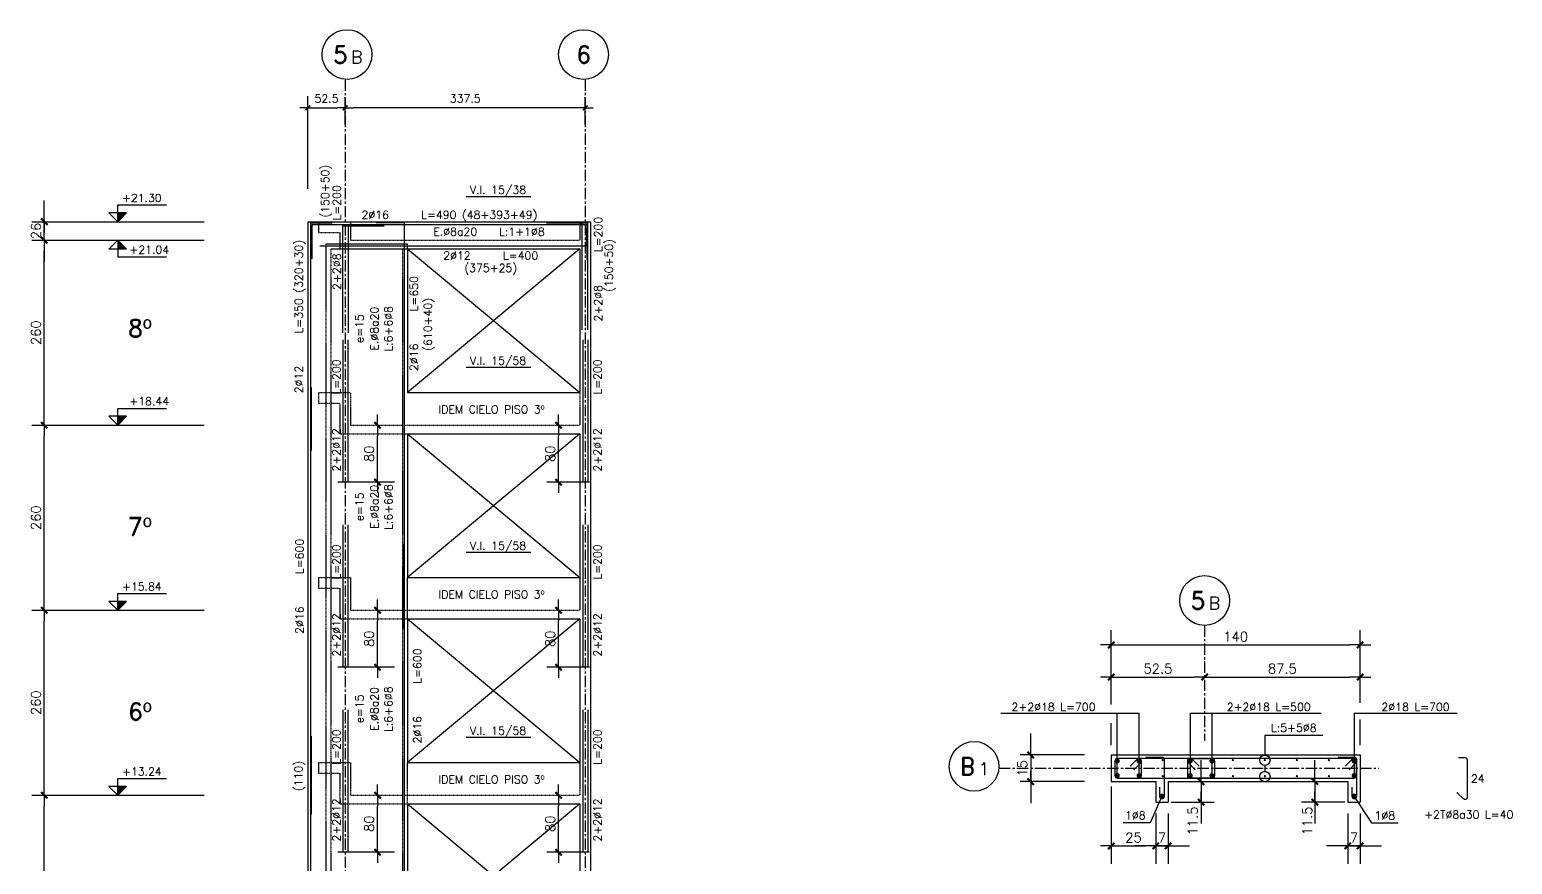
# Model space of a CAD drawing. Header units: millimetres. Extents: x 7459 to 12214, y -1151 to 2331.
# Drawn here: x 10129 to 12214, y 1033 to 2206 of the extents above; entities that cross this region are included whole.
import ezdxf
from ezdxf.enums import TextEntityAlignment as Align

# ---------------------------------------------------------------- set-up
doc = ezdxf.new("R2010")
doc.units = ezdxf.units.MM
doc.header["$LTSCALE"] = 0.5
doc.linetypes.add('CENTER', pattern=[50.8, 31.75, -6.35, 6.35, -6.35])
doc.linetypes.add('DASHED', pattern=[0.75, 0.5, -0.25])
for name, color, linetype in [('A-LINEA 015', 6, 'Continuous'), ('CONTORNOS', 3, 'Continuous'), ('CORTES', 5, 'Continuous'), ('COTAS1', 2, 'Continuous'), ('Cotas2', 1, 'Continuous'), ('EJES', 1, 'CENTER'), ('fe', 7, 'Continuous'), ('NIVELES', 3, 'Continuous'), ('SEGMENTOS1', 2, 'DASHED'), ('TEXTOS-SM', 3, 'Continuous'), ('TEXTOS1', 9, 'Continuous'), ('textos2', 2, 'Continuous'), ('VANOS', 1, 'Continuous')]:
    doc.layers.add(name, color=color, linetype=linetype)
doc.styles.add('ROMAND', font='romand')
doc.styles.add('ROMANS', font='romans')
doc.styles.add('ROMANS0', font='romans.shx')
doc.dimstyles.new('ING-50', dxfattribs={"dimscale": 5, "dimtxt": 2.25, "dimasz": 2.25, "dimexe": 3, "dimexo": 0, "dimgap": 1.5, "dimtad": 1, "dimdec": 1, "dimzin": 12, "dimdsep": 46, "dimtxsty": 'ROMANS', "dimblk1": 'TICK1', "dimblk2": 'TICK1', "dimsah": 1, "dimcen": 0.09, "dimclrd": 2, "dimclre": 1, "dimclrt": 3, "dimadec": 1, "dimazin": 3, "dimtfac": 1, "dimtdec": 1, "dimtix": 1, "dimtmove": 2, "dimatfit": 3, "dimfxl": 3, "dimtolj": 1, "dimtzin": 12, "dimarcsym": 0})
doc.dimstyles.new('ING20', dxfattribs={"dimscale": 50, "dimtxt": 0.27, "dimasz": 0.3, "dimexe": 0.3, "dimexo": 1, "dimgap": 0.1, "dimtad": 1, "dimlfac": 0.4, "dimzin": 12, "dimdsep": 46, "dimtxsty": 'ROMANS', "dimblk1": 'TICK1', "dimblk2": 'TICK1', "dimsah": 1, "dimcen": 0.09, "dimse1": 1, "dimse2": 1, "dimclrd": 2, "dimclre": 1, "dimclrt": 3, "dimadec": 0, "dimazin": 0, "dimtfac": 1, "dimtix": 1, "dimtmove": 2, "dimatfit": 3, "dimldrblk": 'TICK1', "dimfxl": 1, "dimtolj": 1, "dimtzin": 12, "dimarcsym": 0})
doc.dimstyles.new('ING50', dxfattribs={"dimscale": 50, "dimtxt": 0.27, "dimasz": 0.3, "dimexe": 0.2, "dimexo": 1, "dimgap": 0.1, "dimtad": 1, "dimzin": 12, "dimdsep": 46, "dimtxsty": 'ROMANS', "dimblk1": 'TICK1', "dimblk2": 'TICK1', "dimsah": 1, "dimcen": 0.09, "dimse1": 1, "dimse2": 1, "dimclrd": 2, "dimclre": 4, "dimclrt": 3, "dimadec": 0, "dimazin": 0, "dimtfac": 1, "dimtix": 1, "dimtmove": 2, "dimatfit": 3, "dimldrblk": 'TICK1', "dimfxl": 1, "dimtolj": 1, "dimtzin": 12, "dimarcsym": 0})

# ---------------------------------------------------------------- blocks, each defined once
blk = doc.blocks.new('EJE-1')
at = {"color": 3, "linetype": 'Continuous'}
blk.add_circle((0, 0), 35, dxfattribs=at)
at = {"color": 5, "linetype": 'Continuous', "style": 'ROMAND'}
blk.add_attdef('0', text='', height=25, dxfattribs=at).set_placement((0.2, 0), align=Align.MIDDLE)
blk = doc.blocks.new('TICK1')
at = {"color": 2}
for points in [[(0, 0), (-1, 0)], [(0, 0), (1, 0)]]:
    blk.add_lwpolyline(points, dxfattribs=at)
at = {"color": 2, "const_width": 0.2}
blk.add_lwpolyline([(-0.3, -0.3), (0.3, 0.3)], dxfattribs=at)
blk = doc.blocks.new('*D33')
at = {"layer": 'COTAS1', "color": 2, "lineweight": -2}
blk.add_line((10149.3, 885.3), (10149.3, 1115.3), dxfattribs=at)
at = {"layer": 'Defpoints', "color": 0}
for p in [(10149.3, 1130.3), (10160.9, 1130.3), (10160.9, 870.3)]:
    blk.add_point(p, dxfattribs=at)
at = {"layer": 'COTAS1', "color": 2, "lineweight": -2, "xscale": 15, "yscale": 15, "zscale": 15}
for p, rotation in [((10149.3, 1130.3), 90), ((10149.3, 870.3), 270)]:
    blk.add_blockref('TICK1', p, dxfattribs=dict(at, rotation=rotation))
at = {"layer": 'COTAS1', "color": 3, "insert": (10137.6, 1000.3), "char_height": 13.5, "attachment_point": 5, "rotation": 90, "style": 'ROMANS'}
blk.add_mtext('\\A1;260', dxfattribs=at)
blk = doc.blocks.new('nivel-el')
at = {"linetype": 'Continuous'}
blk.add_hatch(color=1, dxfattribs=at).paths.add_polyline_path([(0, 0), (12.5, 12.5), (0, 12.5)])
at = {"color": 3}
blk.add_lwpolyline([(0, 0), (12.5, 12.5), (0, 12.5), (-12.5, 12.5), (0, 0), (0, 12.5), (0, 23.6), (68.4, 23.6)], dxfattribs=at)
at = {"color": 3, "style": 'ROMANS'}
blk.add_attdef('%%P0.00', text='', height=11.2, dxfattribs=at).set_placement((34, 27.7), align=Align.CENTER)
blk = doc.blocks.new('*D34')
at = {"layer": 'COTAS1', "color": 2, "lineweight": -2}
blk.add_line((10149.3, 1145.3), (10149.3, 1375.3), dxfattribs=at)
at = {"layer": 'Defpoints', "color": 0}
for p in [(10149.3, 1390.3), (10160.9, 1390.3), (10160.9, 1130.3)]:
    blk.add_point(p, dxfattribs=at)
at = {"layer": 'COTAS1', "color": 2, "lineweight": -2, "xscale": 15, "yscale": 15, "zscale": 15}
for p, rotation in [((10149.3, 1390.3), 90), ((10149.3, 1130.3), 270)]:
    blk.add_blockref('TICK1', p, dxfattribs=dict(at, rotation=rotation))
at = {"layer": 'COTAS1', "color": 3, "insert": (10137.6, 1260.3), "char_height": 13.5, "attachment_point": 5, "rotation": 90, "style": 'ROMANS'}
blk.add_mtext('\\A1;260', dxfattribs=at)
blk = doc.blocks.new('eje-3')
at = {"color": 3, "linetype": 'Continuous'}
blk.add_circle((0, 0), 35, dxfattribs=at)
at = {"color": 5, "linetype": 'Continuous', "style": 'ROMAND'}
for height, p in [(25, (-9.2, 0)), (18, (13.7, -3.6))]:
    blk.add_attdef('0', text='', height=height, dxfattribs=at).set_placement(p, align=Align.MIDDLE)
blk = doc.blocks.new('*D35')
at = {"layer": 'Defpoints', "color": 0, "ltscale": 0.5}
for p in [(10572.5, 2096.3), (10572.5, 2072.9), (10910, 2072.9)]:
    blk.add_point(p, dxfattribs=at)
at = {"layer": 'TEXTOS1', "color": 1, "lineweight": -2, "ltscale": 0.5}
for p, q in [((10572.5, 2072.9), (10572.5, 2111.3)), ((10910, 2072.9), (10910, 2111.3))]:
    blk.add_line(p, q, dxfattribs=at)
at = {"layer": 'TEXTOS1', "color": 2, "lineweight": -2, "ltscale": 0.5}
blk.add_line((10898.7, 2096.3), (10583.7, 2096.3), dxfattribs=at)
at = {"layer": 'TEXTOS1', "color": 2, "lineweight": -2, "ltscale": 0.5, "xscale": 11.25, "yscale": 11.25, "zscale": 11.25, "rotation": 180}
blk.add_blockref('TICK1', (10572.5, 2096.3), dxfattribs=at)
at = {"layer": 'TEXTOS1', "color": 2, "lineweight": -2, "ltscale": 0.5, "xscale": 11.25, "yscale": 11.25, "zscale": 11.25}
blk.add_blockref('TICK1', (10910, 2096.3), dxfattribs=at)
at = {"layer": 'TEXTOS1', "color": 3, "ltscale": 0.5, "insert": (10741.2, 2109.4), "char_height": 11.25, "attachment_point": 5, "style": 'ROMANS'}
blk.add_mtext('\\A1;337.5', dxfattribs=at)
blk = doc.blocks.new('*D36')
at = {"layer": 'Cotas2', "color": 1, "lineweight": -2}
for p, q in [((10520, 2072.9), (10520, 2111.3)), ((10572.5, 2072.9), (10572.5, 2111.3))]:
    blk.add_line(p, q, dxfattribs=at)
at = {"layer": 'Cotas2', "color": 2, "lineweight": -2}
blk.add_line((10531.2, 2096.3), (10561.2, 2096.3), dxfattribs=at)
at = {"layer": 'Defpoints', "color": 0}
for p in [(10572.5, 2096.3), (10520, 2072.9), (10572.5, 2072.9)]:
    blk.add_point(p, dxfattribs=at)
at = {"layer": 'Cotas2', "color": 2, "lineweight": -2, "xscale": 11.25, "yscale": 11.25, "zscale": 11.25, "rotation": 180}
blk.add_blockref('TICK1', (10520, 2096.3), dxfattribs=at)
at = {"layer": 'Cotas2', "color": 2, "lineweight": -2, "xscale": 11.25, "yscale": 11.25, "zscale": 11.25}
blk.add_blockref('TICK1', (10572.5, 2096.3), dxfattribs=at)
at = {"layer": 'Cotas2', "color": 3, "insert": (10546.2, 2109.4), "char_height": 11.25, "attachment_point": 5, "style": 'ROMANS'}
blk.add_mtext('\\A1;52.5', dxfattribs=at)
blk = doc.blocks.new('*D23')
at = {"layer": 'COTAS1', "color": 2, "lineweight": -2}
blk.add_line((10617.9, 1065.3), (10617.9, 1115.3), dxfattribs=at)
at = {"layer": 'Defpoints', "color": 0}
for p in [(10617.9, 1130.3), (10629.5, 1130.3), (10629.5, 1050.3)]:
    blk.add_point(p, dxfattribs=at)
at = {"layer": 'COTAS1', "color": 2, "lineweight": -2, "xscale": 15, "yscale": 15, "zscale": 15}
for p, rotation in [((10617.9, 1130.3), 90), ((10617.9, 1050.3), 270)]:
    blk.add_blockref('TICK1', p, dxfattribs=dict(at, rotation=rotation))
at = {"layer": 'COTAS1', "color": 3, "insert": (10606.1, 1090.3), "char_height": 13.5, "attachment_point": 5, "rotation": 90, "style": 'ROMANS'}
blk.add_mtext('\\A1;80', dxfattribs=at)
blk = doc.blocks.new('*D95')
at = {"layer": 'COTAS1', "color": 2, "lineweight": -2}
blk.add_line((10617.9, 1325.3), (10617.9, 1375.3), dxfattribs=at)
at = {"layer": 'Defpoints', "color": 0}
for p in [(10617.9, 1390.3), (10629.5, 1390.3), (10629.5, 1310.3)]:
    blk.add_point(p, dxfattribs=at)
at = {"layer": 'COTAS1', "color": 2, "lineweight": -2, "xscale": 15, "yscale": 15, "zscale": 15}
for p, rotation in [((10617.9, 1390.3), 90), ((10617.9, 1310.3), 270)]:
    blk.add_blockref('TICK1', p, dxfattribs=dict(at, rotation=rotation))
at = {"layer": 'COTAS1', "color": 3, "insert": (10606.1, 1350.3), "char_height": 13.5, "attachment_point": 5, "rotation": 90, "style": 'ROMANS'}
blk.add_mtext('\\A1;80', dxfattribs=at)
blk = doc.blocks.new('*D92')
at = {"layer": 'COTAS1', "color": 2, "lineweight": -2}
blk.add_line((10872.5, 1325.3), (10872.5, 1375.3), dxfattribs=at)
at = {"layer": 'Defpoints', "color": 0}
for p in [(10872.5, 1390.3), (10884.1, 1390.3), (10884.1, 1310.3)]:
    blk.add_point(p, dxfattribs=at)
at = {"layer": 'COTAS1', "color": 2, "lineweight": -2, "xscale": 15, "yscale": 15, "zscale": 15}
for p, rotation in [((10872.5, 1390.3), 90), ((10872.5, 1310.3), 270)]:
    blk.add_blockref('TICK1', p, dxfattribs=dict(at, rotation=rotation))
at = {"layer": 'COTAS1', "color": 3, "insert": (10860.7, 1350.3), "char_height": 13.5, "attachment_point": 5, "rotation": 90, "style": 'ROMANS'}
blk.add_mtext('\\A1;80', dxfattribs=at)
blk = doc.blocks.new('*D27')
at = {"layer": 'COTAS1', "color": 2, "lineweight": -2}
blk.add_line((10872.5, 1065.3), (10872.5, 1115.3), dxfattribs=at)
at = {"layer": 'Defpoints', "color": 0}
for p in [(10872.5, 1130.3), (10884.1, 1130.3), (10884.1, 1050.3)]:
    blk.add_point(p, dxfattribs=at)
at = {"layer": 'COTAS1', "color": 2, "lineweight": -2, "xscale": 15, "yscale": 15, "zscale": 15}
for p, rotation in [((10872.5, 1130.3), 90), ((10872.5, 1050.3), 270)]:
    blk.add_blockref('TICK1', p, dxfattribs=dict(at, rotation=rotation))
at = {"layer": 'COTAS1', "color": 3, "insert": (10860.7, 1090.3), "char_height": 13.5, "attachment_point": 5, "rotation": 90, "style": 'ROMANS'}
blk.add_mtext('\\A1;80', dxfattribs=at)
blk = doc.blocks.new('*D72')
at = {"layer": 'CORTES', "color": 2, "lineweight": -2}
for p, q in [((11536.3, 1201.9), (11536.3, 1216.9)), ((11536.3, 1186.9), (11536.3, 1149.4)), ((11536.3, 1134.4), (11536.3, 1119.4))]:
    blk.add_line(p, q, dxfattribs=at)
at = {"layer": 'Defpoints', "color": 0}
for p in [(11536.3, 1186.9), (11536.3, 1149.4), (11536.3, 1149.4)]:
    blk.add_point(p, dxfattribs=at)
at = {"layer": 'CORTES', "color": 2, "lineweight": -2, "xscale": 15, "yscale": 15, "zscale": 15}
for p, rotation in [((11536.3, 1186.9), 270), ((11536.3, 1149.4), 90)]:
    blk.add_blockref('TICK1', p, dxfattribs=dict(at, rotation=rotation))
at = {"layer": 'CORTES', "color": 3, "insert": (11524.5, 1168.2), "char_height": 13.5, "attachment_point": 5, "rotation": 90, "style": 'ROMANS'}
blk.add_mtext('\\A1;15', dxfattribs=at)
blk = doc.blocks.new('*D74')
at = {"layer": 'CORTES', "color": 2, "lineweight": -2}
blk.add_line((11795.9, 1296.5), (11984.6, 1296.5), dxfattribs=at)
at = {"layer": 'Defpoints', "color": 0}
for p in [(11780.9, 1296.5), (11999.6, 1296.5), (11999.6, 1296.5)]:
    blk.add_point(p, dxfattribs=at)
at = {"layer": 'CORTES', "color": 2, "lineweight": -2, "xscale": 15, "yscale": 15, "zscale": 15, "rotation": 180}
blk.add_blockref('TICK1', (11780.9, 1296.5), dxfattribs=at)
at = {"layer": 'CORTES', "color": 2, "lineweight": -2, "xscale": 15, "yscale": 15, "zscale": 15}
blk.add_blockref('TICK1', (11999.6, 1296.5), dxfattribs=at)
at = {"layer": 'CORTES', "color": 3, "insert": (11890.2, 1308.2), "char_height": 13.5, "attachment_point": 5, "style": 'ROMANS'}
blk.add_mtext('\\A1;87.5', dxfattribs=at)
blk = doc.blocks.new('*D75')
at = {"layer": 'CORTES', "color": 2, "lineweight": -2}
blk.add_line((11664.6, 1296.5), (11765.9, 1296.5), dxfattribs=at)
at = {"layer": 'Defpoints', "color": 0}
for p in [(11649.6, 1296.5), (11780.9, 1296.5), (11780.9, 1296.5)]:
    blk.add_point(p, dxfattribs=at)
at = {"layer": 'CORTES', "color": 2, "lineweight": -2, "xscale": 15, "yscale": 15, "zscale": 15, "rotation": 180}
blk.add_blockref('TICK1', (11649.6, 1296.5), dxfattribs=at)
at = {"layer": 'CORTES', "color": 2, "lineweight": -2, "xscale": 15, "yscale": 15, "zscale": 15}
blk.add_blockref('TICK1', (11780.9, 1296.5), dxfattribs=at)
at = {"layer": 'CORTES', "color": 3, "insert": (11715.2, 1308.2), "char_height": 13.5, "attachment_point": 5, "style": 'ROMANS'}
blk.add_mtext('\\A1;52.5', dxfattribs=at)
blk = doc.blocks.new('*D73')
at = {"layer": 'CORTES', "color": 2, "lineweight": -2}
blk.add_line((11664.6, 1341.5), (11984.6, 1341.5), dxfattribs=at)
at = {"layer": 'Defpoints', "color": 0}
for p in [(11649.6, 1341.5), (11999.6, 1341.5), (11999.6, 1341.5)]:
    blk.add_point(p, dxfattribs=at)
at = {"layer": 'CORTES', "color": 2, "lineweight": -2, "xscale": 15, "yscale": 15, "zscale": 15, "rotation": 180}
blk.add_blockref('TICK1', (11649.6, 1341.5), dxfattribs=at)
at = {"layer": 'CORTES', "color": 2, "lineweight": -2, "xscale": 15, "yscale": 15, "zscale": 15}
blk.add_blockref('TICK1', (11999.6, 1341.5), dxfattribs=at)
at = {"layer": 'CORTES', "color": 3, "insert": (11824.6, 1353.2), "char_height": 13.5, "attachment_point": 5, "style": 'ROMANS'}
blk.add_mtext('\\A1;140', dxfattribs=at)
blk = doc.blocks.new('*D76')
at = {"layer": 'CORTES', "color": 2, "lineweight": -2}
for p, q in [((11697.1, 1059.1), (11682.1, 1059.1)), ((11712.1, 1059.1), (11729.6, 1059.1)), ((11744.6, 1059.1), (11759.6, 1059.1))]:
    blk.add_line(p, q, dxfattribs=at)
at = {"layer": 'Defpoints', "color": 0}
for p in [(11712.1, 1059.1), (11729.6, 1059.1), (11729.6, 1059.1)]:
    blk.add_point(p, dxfattribs=at)
at = {"layer": 'CORTES', "color": 2, "lineweight": -2, "xscale": 15, "yscale": 15, "zscale": 15}
blk.add_blockref('TICK1', (11712.1, 1059.1), dxfattribs=at)
at = {"layer": 'CORTES', "color": 2, "lineweight": -2, "xscale": 15, "yscale": 15, "zscale": 15, "rotation": 180}
blk.add_blockref('TICK1', (11729.6, 1059.1), dxfattribs=at)
at = {"layer": 'CORTES', "color": 3, "insert": (11720.9, 1070.9), "char_height": 13.5, "attachment_point": 5, "style": 'ROMANS'}
blk.add_mtext('\\A1;7', dxfattribs=at)
blk = doc.blocks.new('*D77')
at = {"layer": 'CORTES', "color": 2, "lineweight": -2}
blk.add_line((11664.6, 1059.1), (11697.1, 1059.1), dxfattribs=at)
at = {"layer": 'Defpoints', "color": 0}
for p in [(11649.6, 1059.1), (11712.1, 1059.1), (11712.1, 1059.1)]:
    blk.add_point(p, dxfattribs=at)
at = {"layer": 'CORTES', "color": 2, "lineweight": -2, "xscale": 15, "yscale": 15, "zscale": 15, "rotation": 180}
blk.add_blockref('TICK1', (11649.6, 1059.1), dxfattribs=at)
at = {"layer": 'CORTES', "color": 2, "lineweight": -2, "xscale": 15, "yscale": 15, "zscale": 15}
blk.add_blockref('TICK1', (11712.1, 1059.1), dxfattribs=at)
at = {"layer": 'CORTES', "color": 3, "insert": (11680.9, 1070.9), "char_height": 13.5, "attachment_point": 5, "style": 'ROMANS'}
blk.add_mtext('\\A1;25', dxfattribs=at)
blk = doc.blocks.new('*D78')
at = {"layer": 'CORTES', "color": 2, "lineweight": -2}
for p, q in [((11967.1, 1059.1), (11952.1, 1059.1)), ((11982.1, 1059.1), (11999.6, 1059.1)), ((12014.6, 1059.1), (12029.6, 1059.1))]:
    blk.add_line(p, q, dxfattribs=at)
at = {"layer": 'Defpoints', "color": 0}
for p in [(11982.1, 1059.1), (11999.6, 1059.1), (11999.6, 1059.1)]:
    blk.add_point(p, dxfattribs=at)
at = {"layer": 'CORTES', "color": 2, "lineweight": -2, "xscale": 15, "yscale": 15, "zscale": 15}
blk.add_blockref('TICK1', (11982.1, 1059.1), dxfattribs=at)
at = {"layer": 'CORTES', "color": 2, "lineweight": -2, "xscale": 15, "yscale": 15, "zscale": 15, "rotation": 180}
blk.add_blockref('TICK1', (11999.6, 1059.1), dxfattribs=at)
at = {"layer": 'CORTES', "color": 3, "insert": (11990.9, 1070.9), "char_height": 13.5, "attachment_point": 5, "style": 'ROMANS'}
blk.add_mtext('\\A1;7', dxfattribs=at)
blk = doc.blocks.new('*D79')
at = {"layer": 'CORTES', "color": 2, "lineweight": -2}
for p, q in [((11775.8, 1164.4), (11775.8, 1179.4)), ((11775.8, 1149.4), (11775.8, 1120.7)), ((11775.8, 1105.7), (11775.8, 1090.7))]:
    blk.add_line(p, q, dxfattribs=at)
at = {"layer": 'Defpoints', "color": 0}
for p in [(11775.8, 1149.4), (11775.8, 1120.7), (11775.8, 1120.7)]:
    blk.add_point(p, dxfattribs=at)
at = {"layer": 'CORTES', "color": 2, "lineweight": -2, "xscale": 15, "yscale": 15, "zscale": 15}
for p, rotation in [((11775.8, 1149.4), 270), ((11775.8, 1120.7), 90)]:
    blk.add_blockref('TICK1', p, dxfattribs=dict(at, rotation=rotation))
at = {"layer": 'CORTES', "color": 3, "insert": (11764.1, 1094.1), "char_height": 13.5, "attachment_point": 5, "rotation": 90, "style": 'ROMANS'}
blk.add_mtext('\\A1;11.5', dxfattribs=at)
blk = doc.blocks.new('*D80')
at = {"layer": 'CORTES', "color": 2, "lineweight": -2}
for p, q in [((11935.9, 1164.4), (11935.9, 1179.4)), ((11935.9, 1149.4), (11935.9, 1120.7)), ((11935.9, 1105.7), (11935.9, 1090.7))]:
    blk.add_line(p, q, dxfattribs=at)
at = {"layer": 'Defpoints', "color": 0}
for p in [(11935.9, 1149.4), (11935.9, 1120.7), (11935.9, 1120.7)]:
    blk.add_point(p, dxfattribs=at)
at = {"layer": 'CORTES', "color": 2, "lineweight": -2, "xscale": 15, "yscale": 15, "zscale": 15}
for p, rotation in [((11935.9, 1149.4), 270), ((11935.9, 1120.7), 90)]:
    blk.add_blockref('TICK1', p, dxfattribs=dict(at, rotation=rotation))
at = {"layer": 'CORTES', "color": 3, "insert": (11925.2, 1094.1), "char_height": 13.5, "attachment_point": 5, "rotation": 90, "style": 'ROMANS'}
blk.add_mtext('\\A1;11.5', dxfattribs=at)
blk = doc.blocks.new('*D88')
at = {"layer": 'COTAS1', "color": 2, "lineweight": -2}
blk.add_line((10149.3, 1405.3), (10149.3, 1635.3), dxfattribs=at)
at = {"layer": 'Defpoints', "color": 0}
for p in [(10149.3, 1650.3), (10160.9, 1650.3), (10160.9, 1390.3)]:
    blk.add_point(p, dxfattribs=at)
at = {"layer": 'COTAS1', "color": 2, "lineweight": -2, "xscale": 15, "yscale": 15, "zscale": 15}
for p, rotation in [((10149.3, 1650.3), 90), ((10149.3, 1390.3), 270)]:
    blk.add_blockref('TICK1', p, dxfattribs=dict(at, rotation=rotation))
at = {"layer": 'COTAS1', "color": 3, "insert": (10137.6, 1520.3), "char_height": 13.5, "attachment_point": 5, "rotation": 90, "style": 'ROMANS'}
blk.add_mtext('\\A1;260', dxfattribs=at)
blk = doc.blocks.new('*D89')
at = {"layer": 'COTAS1', "color": 2, "lineweight": -2}
for p, q in [((10149.3, 1951.3), (10149.3, 1966.3)), ((10149.3, 1910.3), (10149.3, 1936.3)), ((10149.3, 1895.3), (10149.3, 1880.3))]:
    blk.add_line(p, q, dxfattribs=at)
at = {"layer": 'Defpoints', "color": 0}
for p in [(10149.3, 1936.3), (10160.9, 1936.3), (10160.9, 1910.3)]:
    blk.add_point(p, dxfattribs=at)
at = {"layer": 'COTAS1', "color": 2, "lineweight": -2, "xscale": 15, "yscale": 15, "zscale": 15}
for p, rotation in [((10149.3, 1936.3), 270), ((10149.3, 1910.3), 90)]:
    blk.add_blockref('TICK1', p, dxfattribs=dict(at, rotation=rotation))
at = {"layer": 'COTAS1', "color": 3, "insert": (10137.6, 1923.3), "char_height": 13.5, "attachment_point": 5, "rotation": 90, "style": 'ROMANS'}
blk.add_mtext('\\A1;26', dxfattribs=at)
blk = doc.blocks.new('*D87')
at = {"layer": 'COTAS1', "color": 2, "lineweight": -2}
blk.add_line((10149.3, 1665.3), (10149.3, 1895.3), dxfattribs=at)
at = {"layer": 'Defpoints', "color": 0}
for p in [(10149.3, 1910.3), (10160.9, 1910.3), (10160.9, 1650.3)]:
    blk.add_point(p, dxfattribs=at)
at = {"layer": 'COTAS1', "color": 2, "lineweight": -2, "xscale": 15, "yscale": 15, "zscale": 15}
for p, rotation in [((10149.3, 1910.3), 90), ((10149.3, 1650.3), 270)]:
    blk.add_blockref('TICK1', p, dxfattribs=dict(at, rotation=rotation))
at = {"layer": 'COTAS1', "color": 3, "insert": (10137.6, 1780.3), "char_height": 13.5, "attachment_point": 5, "rotation": 90, "style": 'ROMANS'}
blk.add_mtext('\\A1;260', dxfattribs=at)
blk = doc.blocks.new('*D93')
at = {"layer": 'COTAS1', "color": 2, "lineweight": -2}
blk.add_line((10872.5, 1585.3), (10872.5, 1635.3), dxfattribs=at)
at = {"layer": 'Defpoints', "color": 0}
for p in [(10872.5, 1650.3), (10884.1, 1650.3), (10884.1, 1570.3)]:
    blk.add_point(p, dxfattribs=at)
at = {"layer": 'COTAS1', "color": 2, "lineweight": -2, "xscale": 15, "yscale": 15, "zscale": 15}
for p, rotation in [((10872.5, 1650.3), 90), ((10872.5, 1570.3), 270)]:
    blk.add_blockref('TICK1', p, dxfattribs=dict(at, rotation=rotation))
at = {"layer": 'COTAS1', "color": 3, "insert": (10860.7, 1610.3), "char_height": 13.5, "attachment_point": 5, "rotation": 90, "style": 'ROMANS'}
blk.add_mtext('\\A1;80', dxfattribs=at)
blk = doc.blocks.new('*D96')
at = {"layer": 'COTAS1', "color": 2, "lineweight": -2}
blk.add_line((10617.9, 1585.3), (10617.9, 1635.3), dxfattribs=at)
at = {"layer": 'Defpoints', "color": 0}
for p in [(10617.9, 1650.3), (10629.5, 1650.3), (10629.5, 1570.3)]:
    blk.add_point(p, dxfattribs=at)
at = {"layer": 'COTAS1', "color": 2, "lineweight": -2, "xscale": 15, "yscale": 15, "zscale": 15}
for p, rotation in [((10617.9, 1650.3), 90), ((10617.9, 1570.3), 270)]:
    blk.add_blockref('TICK1', p, dxfattribs=dict(at, rotation=rotation))
at = {"layer": 'COTAS1', "color": 3, "insert": (10606.1, 1610.3), "char_height": 13.5, "attachment_point": 5, "rotation": 90, "style": 'ROMANS'}
blk.add_mtext('\\A1;80', dxfattribs=at)

msp = doc.modelspace()

# ---------------------------------------------------------------- linework, layer by layer
at = {"layer": 'CONTORNOS', "ltscale": 0.5}
for p, q in [((10519.998, 1936.333), (10519.998, 78.332)), ((10519.998, 1936.333), (10917.498, 1936.333)), ((10917.498, 1936.333), (10917.498, 78.332)), ((10659.998, 1898.333), (10902.498, 1898.333)), ((10659.998, 1898.333), (10659.998, 1696.333)), ((10902.498, 1898.333), (10902.498, 1696.333)), ((10659.998, 1696.333), (10902.498, 1696.333)), ((10659.998, 1638.333), (10659.998, 1436.333)), ((10659.998, 1638.333), (10902.498, 1638.333)), ((10902.498, 1638.333), (10902.498, 1436.333)), ((10659.998, 1436.333), (10902.498, 1436.333)), ((10659.998, 1378.333), (10902.498, 1378.333)), ((10659.998, 1378.333), (10659.998, 1176.333)), ((10902.498, 1378.333), (10902.498, 1176.333)), ((10659.998, 1176.333), (10902.498, 1176.333)), ((10659.998, 1118.333), (10902.498, 1118.333)), ((10659.998, 1118.333), (10659.998, 916.333)), ((10902.498, 1118.333), (10902.498, 916.333))]:
    msp.add_line(p, q, dxfattribs=at)
at = {"layer": 'CORTES', "color": 1}
for p, q in [((11649.618, 1257.834), (11649.618, 1362.392)), ((11999.618, 1260.104), (11999.618, 1362.392)), ((11494.431, 1245.492), (11688.618, 1245.492)), ((11649.618, 1200.48), (11649.618, 1231.529)), ((11658.118, 1157.952), (11658.118, 1245.492)), ((11688.618, 1157.952), (11688.618, 1245.492)), ((11760.618, 1245.492), (11944.752, 1245.492)), ((11760.618, 1245.492), (11760.618, 1157.952)), ((11791.115, 1245.492), (11791.115, 1157.952)), ((11991.118, 1245.492), (11991.118, 1157.952)), ((11991.118, 1245.492), (12136.041, 1245.492)), ((11999.618, 1200.48), (11999.618, 1236.731)), ((11865.566, 1214.453), (11865.566, 1186.95)), ((11947.035, 1214.453), (11865.566, 1214.453)), ((11612.069, 1186.95), (11521.275, 1186.95)), ((11865.566, 1172.248), (11865.566, 1163.874)), ((11612.069, 1149.45), (11521.275, 1149.45)), ((11649.618, 1142.507), (11649.618, 1033.889)), ((11720.868, 1129.2), (11704.14, 1091.543)), ((11990.868, 1129.2), (12015.344, 1091.543)), ((11733.847, 1120.7), (11794.43, 1120.7)), ((11977.889, 1120.7), (11917.307, 1120.7)), ((11704.14, 1091.543), (11666.325, 1091.543)), ((11712.118, 1104.454), (11712.118, 1033.889)), ((11729.618, 1104.454), (11729.618, 1033.889)), ((11982.118, 1104.454), (11982.118, 1033.889)), ((11999.618, 1104.454), (11999.618, 1033.889)), ((12015.344, 1091.543), (12053.159, 1091.543))]:
    msp.add_line(p, q, dxfattribs=at)
at = {"layer": 'CORTES'}
for p, q in [((11649.618, 1186.95), (11649.618, 1149.45)), ((11649.618, 1186.95), (11999.618, 1186.95)), ((11999.618, 1186.95), (11999.618, 1120.7)), ((11649.618, 1149.45), (11712.118, 1149.45)), ((11712.118, 1149.45), (11712.118, 1120.7)), ((11729.618, 1149.45), (11729.618, 1120.7)), ((11729.618, 1149.45), (11982.118, 1149.45)), ((11982.118, 1149.45), (11982.118, 1120.7)), ((11712.118, 1120.7), (11729.618, 1120.7)), ((11982.118, 1120.7), (11999.618, 1120.7))]:
    msp.add_line(p, q, dxfattribs=at)
at = {"layer": 'CORTES', "color": 2}
for p, q in [((11686.818, 1181.952), (11676.212, 1171.346)), ((11692.118, 1176.652), (11681.512, 1166.046)), ((11757.118, 1176.652), (11767.725, 1166.046)), ((11762.418, 1181.952), (11773.025, 1171.346)), ((11989.318, 1181.952), (11978.712, 1171.346)), ((11994.618, 1176.652), (11984.012, 1166.046))]:
    msp.add_line(p, q, dxfattribs=at)
for points in [[(11654.618, 1157.952, 0.41421356), (11658.118, 1154.452), (11991.118, 1154.452, 0.41421356), (11994.618, 1157.952), (11994.618, 1164.452), (11994.618, 1178.452, 0.41421356), (11991.118, 1181.952), (11658.118, 1181.952, 0.41421356), (11654.618, 1178.452)], [(11654.618, 1157.952, 0.41421356), (11658.118, 1154.452), (11688.618, 1154.452, 0.41421356), (11692.118, 1157.952), (11692.118, 1164.452), (11692.118, 1178.452, 0.41421356), (11688.618, 1181.952), (11658.118, 1181.952, 0.41421356), (11654.618, 1178.452)], [(11794.618, 1157.952, -0.41421356), (11791.118, 1154.452), (11760.618, 1154.452, -0.41421356), (11757.118, 1157.952), (11757.118, 1164.452), (11757.118, 1178.452, -0.41421356), (11760.618, 1181.952), (11791.118, 1181.952, -0.41421356), (11794.618, 1178.452)]]:
    msp.add_lwpolyline(points, format="xyb", close=True, dxfattribs=at)
at = {"layer": 'CORTES', "color": 2, "const_width": 3.5}
for points in [[(11658.118, 1180.202, 1), (11658.118, 1176.702, 1)], [(11688.618, 1180.202, -1), (11688.618, 1176.702, -1)], [(11760.621, 1180.202, -1), (11760.621, 1176.702, -1)], [(11791.115, 1180.202, 1), (11791.115, 1176.702, 1)], [(11991.118, 1180.202, 1), (11991.118, 1176.702, 1)], [(11658.118, 1159.702, 1), (11658.118, 1156.202, 1)], [(11688.618, 1159.702, -1), (11688.618, 1156.202, -1)], [(11760.621, 1159.702, -1), (11760.621, 1156.202, -1)], [(11791.115, 1159.702, 1), (11791.115, 1156.202, 1)], [(11991.118, 1159.702, 1), (11991.118, 1156.202, 1)], [(11720.868, 1130.95, -1), (11720.868, 1127.45, -1)], [(11990.868, 1130.95, 1), (11990.868, 1127.45, 1)]]:
    msp.add_lwpolyline(points, format="xyb", close=True, dxfattribs=at)
at = {"layer": 'CORTES', "color": 2}
for points in [[(11717.368, 1141.67), (11717.368, 1129.2, 1), (11724.368, 1129.2), (11724.368, 1179.952, 0.41421356), (11720.868, 1183.452), (11698.074, 1183.452)], [(11987.868, 1141.67), (11987.868, 1129.2, 1), (11994.868, 1129.2), (11994.868, 1179.952, 0.41421356), (11991.368, 1183.452), (11968.574, 1183.452)]]:
    msp.add_lwpolyline(points, format="xyb", dxfattribs=at)
at = {"layer": 'CORTES', "color": 2, "ltscale": 0.5, "const_width": 1.5}
for points in [[(11721.031, 1179.764, 1), (11722.531, 1179.764, 1)], [(11819.832, 1179.764, 1), (11821.332, 1179.764, 1)], [(11864.832, 1179.764, 1), (11866.332, 1179.764, 1)], [(11909.832, 1179.764, 1), (11911.332, 1179.764, 1)], [(11954.832, 1179.764, 1), (11956.332, 1179.764, 1)], [(11721.031, 1157.169, -1), (11722.531, 1157.169, -1)], [(11819.832, 1157.169, -1), (11821.332, 1157.169, -1)], [(11864.832, 1157.169, -1), (11866.332, 1157.169, -1)], [(11909.832, 1157.169, -1), (11911.332, 1157.169, -1)], [(11954.832, 1157.169, -1), (11956.332, 1157.169, -1)]]:
    msp.add_lwpolyline(points, format="xyb", close=True, dxfattribs=at)
at = {"layer": 'CORTES', "color": 7, "ltscale": 0.5}
msp.add_lwpolyline([(12137.969, 1183.202), (12146.969, 1183.202, -0.41421356), (12149.969, 1180.202), (12149.969, 1127.195, -0.66817864), (12144.848, 1125.073), (12135.747, 1134.175)], format="xyb", dxfattribs=at)
at = {"layer": 'CORTES', "color": 1}
for centre in [(11865.566, 1179.486), (11865.566, 1156.635)]:
    msp.add_circle(centre, 7.239, dxfattribs=at)
at = {"layer": 'Cotas2'}
for p, q in [((10519.998, 1982.551), (10519.998, 2112.518)), ((10131.849, 1936.333), (10373.879, 1936.333)), ((10131.849, 1910.333), (10373.879, 1910.333)), ((10131.849, 1650.333), (10373.879, 1650.333)), ((10131.849, 1390.333), (10373.879, 1390.333)), ((10131.849, 1130.333), (10373.879, 1130.333))]:
    msp.add_line(p, q, dxfattribs=at)
at = {"layer": 'EJES'}
for p, q in [((10572.498, 2136.175), (10572.498, 0.992)), ((10909.998, 2136.264), (10909.998, 0.992)), ((11780.868, 1368.954), (11780.868, 1207.24)), ((11491.554, 1168.2), (12025.491, 1168.2))]:
    msp.add_line(p, q, dxfattribs=at)
at = {"layer": 'fe', "color": 6, "ltscale": 0.5}
for p, q in [((10524.998, 1614.59), (10524.998, 1703.332)), ((10654.998, 1364.602), (10654.998, 1483.333)), ((10524.998, 1103.332), (10524.998, 1213.332))]:
    msp.add_line(p, q, dxfattribs=at)
at = {"layer": 'fe', "color": 1, "ltscale": 0.5}
for p, q in [((10641.804, 1570.333), (10561.921, 1570.333)), ((10915.759, 1570.333), (10855.755, 1570.333)), ((10641.804, 1310.333), (10561.921, 1310.333)), ((10915.759, 1310.333), (10855.755, 1310.333)), ((10641.804, 1050.333), (10561.921, 1050.333)), ((10915.759, 1050.333), (10855.755, 1050.333))]:
    msp.add_line(p, q, dxfattribs=at)
at = {"layer": 'fe', "ltscale": 0.5}
for points in [[(10523.998, 1614.54), (10523.998, 1934.54), (10553.998, 1934.54)], [(10525.998, 1884.333), (10525.998, 1932.333), (10911.998, 1932.333), (10911.998, 1883.333)], [(10536.498, 1902.333), (10911.498, 1902.333), (10911.498, 1927.333)], [(10569.172, 1780.333), (10569.172, 1930.333), (10619.172, 1930.333)], [(10577.172, 1780.333), (10577.172, 1930.333), (10627.172, 1930.333)], [(10655.998, 1374.627), (10655.998, 1934.627), (10615.998, 1934.627)], [(10905.498, 1784.294), (10905.498, 1934.294), (10855.498, 1934.294)], [(10913.498, 1784.294), (10913.498, 1934.294), (10863.498, 1934.294)], [(10568.998, 1770.333), (10568.998, 1570.333)], [(10575.998, 1770.333), (10575.998, 1570.333)], [(10906.498, 1770.333), (10906.498, 1570.333)], [(10913.498, 1770.333), (10913.498, 1570.333)], [(10523.998, 1103.332), (10523.998, 1703.332)], [(10568.998, 1510.333), (10568.998, 1310.333)], [(10575.998, 1510.333), (10575.998, 1310.333)], [(10906.498, 1510.333), (10906.498, 1310.333)], [(10913.498, 1510.333), (10913.498, 1310.333)], [(10655.998, 883.333), (10655.998, 1483.333)], [(10568.998, 1250.333), (10568.998, 1050.333)], [(10575.998, 1250.333), (10575.998, 1050.333)], [(10906.498, 1250.333), (10906.498, 1050.333)], [(10913.498, 1250.333), (10913.498, 1050.333)], [(10523.998, 613.332), (10523.998, 1213.332)]]:
    msp.add_lwpolyline(points, dxfattribs=at)
at = {"layer": 'SEGMENTOS1'}
for p, q in [((10534.998, 1936.333), (10534.998, 1921.333)), ((10534.998, 1921.333), (10564.998, 1921.333)), ((10564.998, 1921.333), (10564.998, 1898.333)), ((10579.998, 1936.333), (10579.998, 1910.333)), ((10902.498, 1936.333), (10902.498, 1910.333)), ((10544.998, 1905.333), (10544.998, 338.333)), ((10544.998, 1905.333), (10659.998, 1905.333)), ((10551.998, 1898.333), (10551.998, 345.333)), ((10551.998, 1898.333), (10659.998, 1898.333)), ((10579.998, 1910.333), (10902.498, 1910.333)), ((10652.998, 1898.333), (10652.998, 345.333)), ((10659.998, 1898.333), (10659.998, 1905.333)), ((10534.998, 1696.333), (10579.998, 1696.333)), ((10534.998, 1696.333), (10534.998, 1681.333)), ((10579.998, 1696.333), (10579.998, 1650.333)), ((10902.498, 1696.333), (10902.498, 1650.333)), ((10534.998, 1681.333), (10564.998, 1681.333)), ((10564.998, 1681.333), (10564.998, 1638.333)), ((10579.998, 1650.333), (10902.498, 1650.333)), ((10564.998, 1638.333), (10659.998, 1638.333)), ((10534.998, 1436.333), (10579.998, 1436.333)), ((10534.998, 1436.333), (10534.998, 1421.333)), ((10534.998, 1421.333), (10564.998, 1421.333)), ((10564.998, 1421.333), (10564.998, 1378.333)), ((10579.998, 1436.333), (10579.998, 1390.333)), ((10659.998, 1378.333), (10659.998, 1436.333)), ((10902.498, 1436.333), (10902.498, 1390.333)), ((10564.998, 1378.333), (10659.998, 1378.333)), ((10579.998, 1390.333), (10902.498, 1390.333)), ((10534.998, 1176.333), (10579.998, 1176.333)), ((10534.998, 1176.333), (10534.998, 1161.333)), ((10579.998, 1176.333), (10579.998, 1130.333)), ((10659.998, 1118.333), (10659.998, 1176.333)), ((10902.498, 1176.333), (10902.498, 1130.333)), ((10534.998, 1161.333), (10564.998, 1161.333)), ((10564.998, 1161.333), (10564.998, 1118.333)), ((10579.998, 1130.333), (10902.498, 1130.333)), ((10564.998, 1118.333), (10659.998, 1118.333))]:
    msp.add_line(p, q, dxfattribs=at)
at = {"layer": 'TEXTOS1', "color": 9}
for p, q in [((10742.435, 1971.774), (10833.533, 1971.774)), ((10742.435, 1731.774), (10833.533, 1731.774)), ((10742.435, 1471.774), (10833.533, 1471.774)), ((10742.435, 1211.774), (10833.533, 1211.774))]:
    msp.add_line(p, q, dxfattribs=at)
at = {"layer": 'VANOS', "ltscale": 0.5}
for p, q in [((10902.498, 1898.333), (10659.998, 1696.333)), ((10659.998, 1898.333), (10902.498, 1696.333)), ((10902.498, 1638.333), (10659.998, 1436.333)), ((10659.998, 1638.333), (10902.498, 1436.333)), ((10902.498, 1378.333), (10659.998, 1176.333)), ((10659.998, 1378.333), (10902.498, 1176.333)), ((10902.498, 1118.333), (10659.998, 916.333)), ((10659.998, 1118.333), (10902.498, 916.333))]:
    msp.add_line(p, q, dxfattribs=at)

# ---------------------------------------------------------------- block references
at = {"layer": 'A-LINEA 015', "ltscale": 0.5}
ref = msp.add_blockref('eje-3', (10574.998, 2171.175), dxfattribs=at)
ref.add_attrib('0', '5', dxfattribs={"layer": '0', "color": 5, "linetype": 'Continuous', "height": 25, "style": 'ROMAND'}).set_placement((10565.807, 2171.175), align=Align.MIDDLE)
ref.add_attrib('0', 'B', dxfattribs={"layer": '0', "color": 5, "linetype": 'Continuous', "height": 18, "style": 'ROMAND'}).set_placement((10588.684, 2167.592), align=Align.MIDDLE)
msp.add_blockref('EJE-1', (10907.498, 2171.175), dxfattribs=at).add_auto_attribs({'0': '6'})
ref = msp.add_blockref('eje-3', (11780.868, 1403.954), dxfattribs=at)
ref.add_attrib('0', '5', dxfattribs={"layer": '0', "color": 5, "linetype": 'Continuous', "height": 25, "style": 'ROMAND'}).set_placement((11771.677, 1403.954), align=Align.MIDDLE)
ref.add_attrib('0', 'B', dxfattribs={"layer": '0', "color": 5, "linetype": 'Continuous', "height": 18, "style": 'ROMAND'}).set_placement((11794.554, 1400.372), align=Align.MIDDLE)
ref = msp.add_blockref('eje-3', (11456.659, 1170.91), dxfattribs=at)
ref.add_attrib('0', 'B', dxfattribs={"layer": '0', "color": 5, "linetype": 'Continuous', "height": 25, "style": 'ROMAND'}).set_placement((11447.468, 1170.91), align=Align.MIDDLE)
ref.add_attrib('0', '1', dxfattribs={"layer": '0', "color": 5, "linetype": 'Continuous', "height": 18, "style": 'ROMAND'}).set_placement((11470.345, 1167.328), align=Align.MIDDLE)
at = {"layer": 'NIVELES'}
for p, values in [((10252.499, 1936.333), {'%%P0.00': '+21.30'}), ((10252.499, 1390.333), {'%%P0.00': '+15.84'}), ((10252.499, 1130.333), {'%%P0.00': '+13.24'})]:
    msp.add_blockref('nivel-el', p, dxfattribs=at).add_auto_attribs(values)
ref = msp.add_blockref('nivel-el', (10252.499, 1910.333), dxfattribs=dict(at, xscale=-1, rotation=180))
ref.add_attrib('%%P0.00', '+21.04', dxfattribs={"layer": '0', "color": 3, "height": 11.25, "style": 'ROMANS'}).set_placement((10296.905, 1891.342), align=Align.CENTER)
ref = msp.add_blockref('nivel-el', (10252.499, 1650.333), dxfattribs=at)
ref.add_attrib('%%P0.00', '+18.44', dxfattribs={"layer": '0', "color": 3, "height": 11.25, "style": 'ROMANS'}).set_placement((10296.905, 1678.446), align=Align.CENTER)

# ---------------------------------------------------------------- texts
at = {"layer": 'CORTES', "color": 9, "style": 'ROMANS0'}
for s, p in [('2+2%%C18 L=700', (11568.384, 1248.728)), ('2+2%%C18 L=500', (11870.98, 1248.728)), ('2%%C18 L=700', (12077.465, 1248.728)), ('L:5+5%%C8', (11906.208, 1219.531)), ('1%%c8', (11683.33, 1096.459)), ('1%%c8', (12034.299, 1096.261))]:
    msp.add_text(s, height=11.25, dxfattribs=at).set_placement(p, align=Align.CENTER)
at = {"layer": 'CORTES', "color": 3, "ltscale": 0.5, "style": 'ROMANS0'}
msp.add_text('24', height=11.25, dxfattribs=at).set_placement((12164.969, 1153.698), align=Align.MIDDLE)
msp.add_text('+2T%%c8a30 L=40', height=11.25, dxfattribs=at).set_placement((12152.342, 1097.494), align=Align.CENTER)
at = {"layer": 'fe', "color": 9, "ltscale": 0.5, "style": 'ROMANS0'}
msp.add_text('(110)', height=11.25, rotation=90, dxfattribs=at).set_placement((10512.195, 1157.399), align=Align.CENTER)
at = {"layer": 'TEXTOS-SM', "ltscale": 0.5, "style": 'ROMANS0'}
for s, p in [('(150+50)', (10549.741, 1979.123)), ('2+2%%c8     L=200', (10566.207, 1914.136)), ('2+2%%c8     L=200', (10933.742, 1869.649)), ('2%%c12     L=350 (320+30)', (10512.72, 1803.015)), ('(150+50)', (10948.796, 1874.813)), ('2%%c16     L=650', (10674.7, 1793.183)), ('(610+40)', (10694.195, 1792.047)), ('2+2%%c12     L=200', (10565.637, 1664.09)), ('2+2%%c12     L=200', (10932.791, 1664.09)), ('2%%c16     L=600', (10513.837, 1423.924)), ('2+2%%c12     L=200', (10565.637, 1404.09)), ('2+2%%c12     L=200', (10932.791, 1404.09)), ('2%%c16     L=600', (10679.42, 1269.855)), ('2+2%%c12     L=200', (10565.637, 1144.09)), ('2+2%%c12     L=200', (10932.791, 1144.09))]:
    msp.add_text(s, height=11.25, rotation=90, dxfattribs=at).set_placement(p, align=Align.CENTER)
for s, p in [('2%%c16     L=490 (48+393+49)', (10718.998, 1940.333)), ('2%%c12     L=400', (10777.056, 1883.083)), ('(375+25)', (10777.056, 1865.638))]:
    msp.add_text(s, height=11.25, dxfattribs=at).set_placement(p, align=Align.CENTER)
at = {"layer": 'TEXTOS1', "color": 9, "style": 'ROMANS'}
for s, p in [('V.I. 15/38', (10787.306, 1975.374)), ('E.%%C8a20', (10727.171, 1916.661)), ('L:1+1%%C8', (10820.886, 1916.661)), ('V.I. 15/58', (10787.306, 1735.374)), ('IDEM CIELO PISO 3º', (10778.086, 1666.913)), ('V.I. 15/58', (10787.306, 1475.374)), ('IDEM CIELO PISO 3º', (10778.086, 1406.913)), ('V.I. 15/58', (10787.306, 1215.374)), ('IDEM CIELO PISO 3º', (10778.086, 1146.913))]:
    msp.add_text(s, height=11.25, dxfattribs=at).set_placement(p, align=Align.CENTER)
for s, p in [('E.%%C8a20', (10619.014, 1786.055)), ('L:6+6%%C8', (10638.797, 1785.702)), ('e=15', (10598.039, 1786.055)), ('E.%%C8a20', (10619.014, 1535.635)), ('L:6+6%%C8', (10638.797, 1535.282)), ('e=15', (10598.039, 1535.635)), ('E.%%C8a20', (10619.014, 1251.619)), ('L:6+6%%C8', (10638.797, 1251.266)), ('e=15', (10598.039, 1251.619))]:
    msp.add_text(s, height=11.25, rotation=90, dxfattribs=at).set_placement(p, align=Align.CENTER)
at = {"layer": 'textos2', "color": 5, "style": 'ROMAND'}
for s, p in [('8º', (10266.794, 1774.101)), ('7º', (10266.794, 1495.415)), ('6º', (10266.794, 1235.415))]:
    msp.add_text(s, height=25, dxfattribs=at).set_placement(p)

# ---------------------------------------------------------------- dimensions: what is measured, and where the dimension line sits
at = {"layer": 'CORTES'}
for base, p1, p2, picture, middle in [((11999.618, 1341.458), (11649.618, 1341.458), (11999.618, 1341.458), '*D73', (11824.618, 1353.208)), ((11780.868, 1296.458), (11649.618, 1296.458), (11780.868, 1296.458), '*D75', (11715.243, 1308.208)), ((11999.618, 1296.458), (11780.868, 1296.458), (11999.618, 1296.458), '*D74', (11890.243, 1308.208)), ((11712.118, 1059.127), (11649.618, 1059.127), (11712.118, 1059.127), '*D77', (11680.868, 1070.877)), ((11729.618, 1059.127), (11712.118, 1059.127), (11729.618, 1059.127), '*D76', (11720.868, 1070.877)), ((11999.618, 1059.127), (11982.118, 1059.127), (11999.618, 1059.127), '*D78', (11990.868, 1070.877))]:
    dim = msp.add_linear_dim(base=base, p1=p1, p2=p2, dimstyle='ING20', dxfattribs=at)
    dim.commit()
    dim.dimension.update_dxf_attribs({"geometry": picture, "text_midpoint": middle})
dim = msp.add_linear_dim(base=(11536.275, 1149.45), p1=(11536.275, 1186.95), p2=(11536.275, 1149.45), angle=270, dimstyle='ING20', dxfattribs=at)
dim.commit()
dim.dimension.update_dxf_attribs({"geometry": '*D72', "text_midpoint": (11524.525, 1168.2)})
for base, p1, p2, picture, middle in [((11775.82, 1120.7), (11775.82, 1149.45), (11775.82, 1120.7), '*D79', (11764.07, 1094.066)), ((11935.916, 1120.7), (11935.916, 1149.45), (11935.916, 1120.7), '*D80', (11925.23, 1094.066))]:
    dim = msp.add_linear_dim(base=base, p1=p1, p2=p2, angle=270, dimstyle='ING20', dxfattribs=at)
    dim.commit()
    dim.dimension.update_dxf_attribs({"geometry": picture, "text_midpoint": middle, "dimtype": 160})
at = {"layer": 'COTAS1'}
for base, p1, p2, picture, middle in [((10149.307, 1936.333), (10160.947, 1910.333), (10160.947, 1936.333), '*D89', (10137.557, 1923.333)), ((10149.307, 1910.333), (10160.947, 1650.333), (10160.947, 1910.333), '*D87', (10137.557, 1780.333)), ((10149.307, 1650.333), (10160.947, 1390.333), (10160.947, 1650.333), '*D88', (10137.557, 1520.333)), ((10617.862, 1650.333), (10629.501, 1570.333), (10629.501, 1650.333), '*D96', (10606.112, 1610.333)), ((10872.473, 1650.333), (10884.112, 1570.333), (10884.112, 1650.333), '*D93', (10860.723, 1610.333)), ((10149.307, 1390.333), (10160.947, 1130.333), (10160.947, 1390.333), '*D34', (10137.557, 1260.333)), ((10617.862, 1390.333), (10629.501, 1310.333), (10629.501, 1390.333), '*D95', (10606.112, 1350.333)), ((10872.473, 1390.333), (10884.112, 1310.333), (10884.112, 1390.333), '*D92', (10860.723, 1350.333)), ((10149.307, 1130.333), (10160.947, 870.333), (10160.947, 1130.333), '*D33', (10137.557, 1000.333)), ((10617.862, 1130.333), (10629.501, 1050.333), (10629.501, 1130.333), '*D23', (10606.112, 1090.333)), ((10872.473, 1130.333), (10884.112, 1050.333), (10884.112, 1130.333), '*D27', (10860.723, 1090.333))]:
    dim = msp.add_linear_dim(base=base, p1=p1, p2=p2, angle=270, dimstyle='ING50', dxfattribs=at)
    dim.commit()
    dim.dimension.update_dxf_attribs({"geometry": picture, "text_midpoint": middle})
at = {"layer": 'Cotas2'}
dim = msp.add_aligned_dim(p1=(10519.998, 2072.92), p2=(10572.498, 2072.92), distance=23.344, dimstyle='ING-50', dxfattribs=at)
dim.commit()
dim.dimension.update_dxf_attribs({"geometry": '*D36', "text_midpoint": (10546.248, 2109.389)})
at = {"layer": 'TEXTOS1', "ltscale": 0.5}
dim = msp.add_aligned_dim(p1=(10909.998, 2072.92), p2=(10572.498, 2072.92), distance=-23.344, dimstyle='ING-50', dxfattribs=at)
dim.commit()
dim.dimension.update_dxf_attribs({"geometry": '*D35', "text_midpoint": (10741.248, 2109.389)})

doc.saveas('drawing.dxf')
